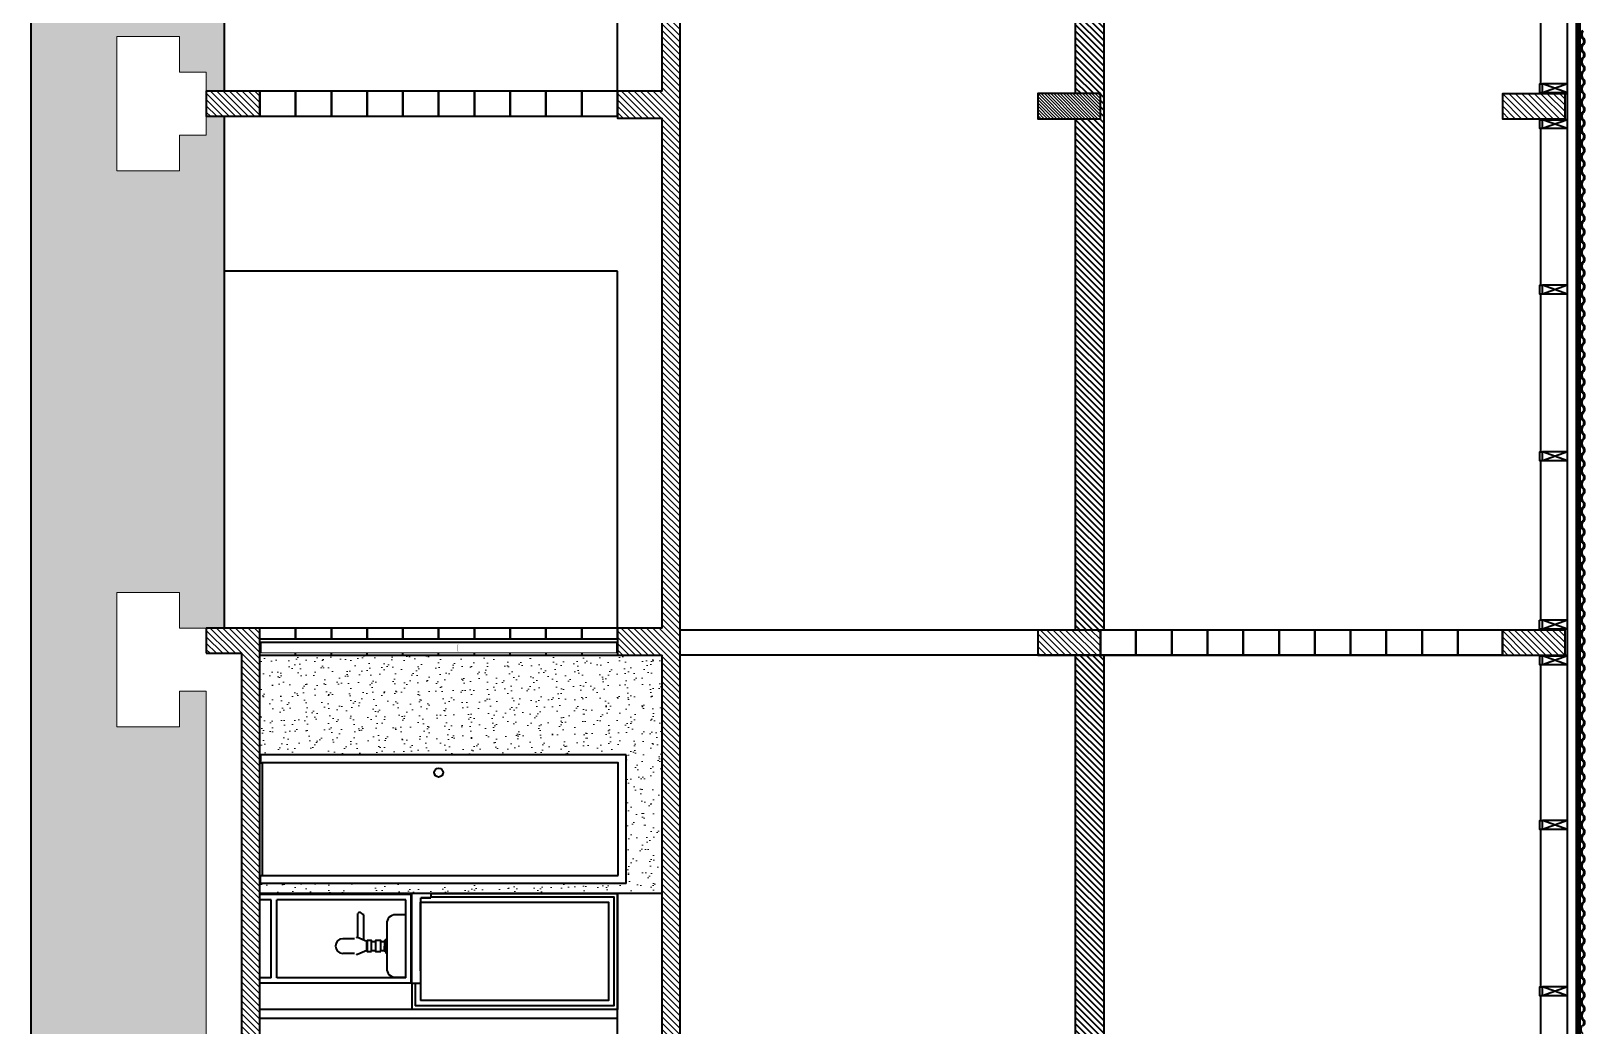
# Model space of a CAD drawing. Header units: inches. Extents: x -3567 to 1, y 2259 to 4439.
# Drawn here: x -2187 to -1318, y 2828 to 3385 of the extents above; entities that cross this region are included whole.
import ezdxf

# ---------------------------------------------------------------- set-up
doc = ezdxf.new("R2010")
doc.units = ezdxf.units.IN
doc.header["$MEASUREMENT"] = 0
for name, color, linetype, lineweight in [('A-ANNO-SYMB', 3, 'Continuous', 18), ('A-ELEV-MBE1', 7, 'Continuous', 35), ('A-SECT-MCUT', 7, 'Continuous', 35), ('A-SECT-PATT', 8, 'Continuous', 18)]:
    doc.layers.add(name, color=color, linetype=linetype, lineweight=lineweight)
pattern_1 = [(315, (-2186.7762, 1418.5454), (1.767767, 1.767767), [])]
pattern_2 = [(270, (-2468.349, 6125.9374), (6.25, -3.125), [0, -6.25])]

msp = doc.modelspace()

# ---------------------------------------------------------------- hatches: boundary and pattern name
at = {"layer": 'A-SECT-MCUT'}
h = msp.add_hatch(dxfattribs=at)
h.set_pattern_fill('ANSI31', color=256, scale=20, angle=90)
h.paths.add_polyline_path([(-1586.87, 3635.97), (-1588.8, 3635.97), (-1602.85, 3635.97), (-1602.85, 3349.72), (-1588.8, 3349.72), (-1588.8, 3335.72), (-1602.85, 3335.72), (-1602.85, 3049.72), (-1588.8, 3049.72), (-1588.8, 3049.72), (-1586.87, 3049.72)])
h = msp.add_hatch(dxfattribs=at)
h.set_pattern_fill('ANSI31', color=256, scale=20, angle=90)
h.paths.add_polyline_path([(-1586.87, 3035.72), (-1602.85, 3035.72), (-1602.85, 2750.47), (-1588.8, 2750.47), (-1588.8, 2736.47), (-1602.85, 2736.47), (-1602.85, 2450.47), (-1588.8, 2450.47), (-1586.87, 2450.47)])
at = {"layer": 'A-SECT-PATT'}
h = msp.add_hatch(dxfattribs=at)
h.set_pattern_fill('DOTS', color=256, scale=100, angle=270, style=0)
h.set_pattern_definition(pattern_2)
h.paths.add_polyline_path([(-2078.87, 4438.84), (-2078.87, 4249.97), (-2088.87, 4249.97), (-2103.87, 4249.97), (-2103.87, 4269.89), (-2138.87, 4269.89), (-2138.87, 4194.89), (-2103.87, 4194.89), (-2103.87, 4214.8), (-2088.87, 4214.8), (-2088.87, 3961.55), (-2103.87, 3961.55), (-2103.87, 3981.47), (-2138.87, 3981.47), (-2138.87, 3906.47), (-2103.87, 3906.47), (-2103.87, 3926.39), (-2088.87, 3926.39), (-2088.87, 3672.14), (-2103.87, 3672.14), (-2103.87, 3692.05), (-2138.87, 3692.05), (-2138.87, 3617.05), (-2103.87, 3617.05), (-2103.87, 3636.97), (-2088.87, 3636.97), (-2078.87, 3636.97), (-2078.87, 3351.09), (-2088.87, 3351.09), (-2088.87, 3361.67), (-2103.87, 3361.67), (-2103.87, 3381.59), (-2138.87, 3381.59), (-2138.87, 3306.59), (-2186.78, 3306.59), (-2186.78, 4438.84)])
h = msp.add_hatch(dxfattribs=at)
h.set_pattern_fill('ANSI31', color=256, scale=5, angle=270)
h.set_pattern_definition([(315, (-3574.956, 3798.54245), (0.44194174, 0.44194174), [])])
h.paths.add_polyline_path([(-1322.14, 4249.97), (-1320.64, 4249.97), (-1320.64, 3949.94), (-1320.64, 2436.47), (-1322.14, 2436.47)])
h = msp.add_hatch(dxfattribs=at)
h.set_pattern_fill('ANSI31', color=256, scale=20, angle=270, style=0)
h.set_pattern_definition(pattern_1)
h.paths.add_polyline_path([(-1823.87, 3650.97), (-1823.87, 3635.97), (-1823.87, 3050.72), (-1833.87, 3050.72), (-1833.87, 3336.09), (-1858.87, 3336.09), (-1858.87, 3351.09), (-1833.87, 3351.09), (-1833.87, 3635.97), (-1858.87, 3635.97), (-1858.87, 3650.97)])
h = msp.add_hatch(dxfattribs=at)
h.set_pattern_fill('ANSI31', color=256, scale=20, angle=270, style=0)
h.set_pattern_definition(pattern_1)
h.paths.add_polyline_path([(-2058.87, 3351.09), (-2058.87, 3337.09), (-2088.87, 3337.09), (-2088.87, 3351.09)])
h = msp.add_hatch(dxfattribs=at)
h.set_pattern_fill('ANSI31', color=256, scale=20, angle=270, style=0)
h.set_pattern_definition(pattern_1)
h.paths.add_polyline_path([(-1328.95, 3049.72), (-1328.95, 3035.72), (-1363.95, 3035.72), (-1363.95, 3049.72)])
h.paths.add_polyline_path([(-1588.8, 3049.72), (-1588.8, 3035.72), (-1623.8, 3035.72), (-1623.8, 3049.72)])
h.paths.add_polyline_path([(-1588.8, 3349.72), (-1588.8, 3335.72), (-1623.8, 3335.72), (-1623.8, 3349.72)])
h.paths.add_polyline_path([(-1328.95, 3349.69), (-1328.95, 3335.69), (-1363.95, 3335.69), (-1363.95, 3349.69)])
h = msp.add_hatch(dxfattribs=at)
h.set_pattern_fill('ANSI31', color=256, scale=20, angle=270, style=0)
h.set_pattern_definition([(315, (-2186.7762, 819.2948), (1.767767, 1.767767), [])])
h.paths.add_polyline_path([(-1588.8, 3349.72), (-1588.8, 3335.72), (-1623.8, 3335.72), (-1623.8, 3349.72)])
h = msp.add_hatch(dxfattribs=at)
h.set_pattern_fill('DOTS', color=256, scale=100, angle=270, style=0)
h.set_pattern_definition(pattern_2)
h.paths.add_polyline_path([(-2103.87, 2995.64), (-2103.87, 3015.55), (-2088.87, 3015.55), (-2088.87, 2761.56), (-2103.87, 2761.56), (-2103.87, 2781.48), (-2138.87, 2781.48), (-2138.87, 2706.48), (-2103.87, 2706.48), (-2103.87, 2726.39), (-2088.87, 2726.39), (-2088.87, 2471.78), (-2103.87, 2471.78), (-2103.87, 2491.69), (-2138.87, 2491.69), (-2138.87, 2416.69), (-2103.87, 2416.69), (-2103.87, 2436.61), (-2088.87, 2436.61), (-2088.87, 2436.47), (-2078.87, 2436.47), (-2078.87, 2259.4), (-2186.78, 2259.4), (-2186.78, 3306.59), (-2138.87, 3306.59), (-2103.87, 3306.59), (-2103.87, 3326.5), (-2088.87, 3326.5), (-2088.87, 3337.09), (-2078.87, 3337.09), (-2078.87, 3050.72), (-2088.87, 3050.72), (-2103.87, 3050.72), (-2103.87, 3070.64), (-2138.87, 3070.64), (-2138.87, 2995.64)])
h = msp.add_hatch(dxfattribs=at)
h.set_pattern_fill('ANSI31', color=256, scale=20, angle=270, style=0)
h.set_pattern_definition(pattern_1)
h.paths.add_polyline_path([(-2058.87, 3050.72), (-2058.87, 3036.72), (-2058.87, 2751.48), (-2058.87, 2736.56), (-2058.87, 2450.47), (-2058.87, 2436.47), (-2088.87, 2436.47), (-2088.87, 2450.47), (-2068.87, 2450.47), (-2068.87, 2736.56), (-2088.87, 2736.56), (-2088.87, 2751.48), (-2068.87, 2751.48), (-2068.87, 3036.72), (-2088.87, 3036.72), (-2088.87, 3050.72)])
h = msp.add_hatch(dxfattribs=at)
h.set_pattern_fill('ANSI31', color=256, scale=20, angle=270, style=0)
h.set_pattern_definition(pattern_1)
h.paths.add_polyline_path([(-1833.87, 2450.47), (-1833.87, 2736.48), (-1858.87, 2736.48), (-1858.87, 2751.48), (-1833.87, 2751.48), (-1833.87, 3035.72), (-1858.87, 3035.72), (-1858.87, 3050.72), (-1823.87, 3050.72), (-1823.87, 3035.72), (-1823.87, 2570.17), (-1823.87, 2436.47), (-1858.87, 2436.47), (-1858.87, 2450.47)])
h = msp.add_hatch(dxfattribs=at)
h.set_pattern_fill('AR-SAND', color=256, scale=5, angle=270, style=0)
h.set_pattern_definition([(307.5, (-2186.776, 1418.545), (9.63412, 0.314967), [0, -7.6, 0, -8.5, 0, -8.125]), (277.5, (-2186.776, 1418.545), (14.11073, -8.84888), [0, -4.1, 0, -6.85, 0, -2.625]), (237.5, (-2186.776, 1424.695), (0.028295, -15.57071), [0, -2.5, 0, -9, 0, -11.75]), (227.5, (-2186.776, 1424.695), (4.38838, -15.03063), [0, -1.25, 0, -5.9, 0, -6.75])])
h.paths.add_polyline_path([(-1878.87, 3035.72), (-1858.87, 3035.72), (-1833.87, 3035.72), (-1833.87, 2902.47), (-2058.87, 2902.47), (-2058.87, 2907.97), (-2058.48, 2907.97), (-1853.98, 2907.97), (-1853.98, 2979.97), (-2058.48, 2979.97), (-2058.87, 2979.97), (-2058.87, 3035.72), (-2038.87, 3035.72), (-2018.87, 3035.72), (-1998.87, 3035.72), (-1978.87, 3035.72), (-1958.87, 3035.72), (-1938.87, 3035.72), (-1918.87, 3035.72)])

# ---------------------------------------------------------------- linework, layer by layer
at = {"layer": 'A-ANNO-SYMB', "ltscale": 0.003}
for p, q in [((-2103.87, 3381.59), (-2138.87, 3381.59)), ((-2138.87, 3381.59), (-2138.87, 3306.59)), ((-2103.87, 3381.59), (-2103.87, 3361.67)), ((-2088.87, 3361.67), (-2103.87, 3361.67)), ((-2088.87, 3361.67), (-2088.87, 3351.09)), ((-2088.87, 3337.09), (-2088.87, 3326.5)), ((-2088.87, 3326.5), (-2103.87, 3326.5)), ((-2103.87, 3326.5), (-2103.87, 3306.59)), ((-2103.87, 3306.59), (-2138.87, 3306.59)), ((-2103.87, 3070.64), (-2138.87, 3070.64)), ((-2138.87, 3070.64), (-2138.87, 2995.64)), ((-2103.87, 3070.64), (-2103.87, 3050.72)), ((-2088.87, 3050.72), (-2103.87, 3050.72)), ((-2088.87, 3015.55), (-2103.87, 3015.55)), ((-2103.87, 3015.55), (-2103.87, 2995.64)), ((-2088.87, 2761.56), (-2088.87, 3015.55)), ((-2103.87, 2995.64), (-2138.87, 2995.64))]:
    msp.add_line(p, q, dxfattribs=at)
at = {"layer": 'A-ANNO-SYMB'}
for p, q in [((-1859.36, 3042.56), (-2058.2, 3042.56)), ((-2058.2, 3042.56), (-2058.2, 3036.92)), ((-1859.36, 3042.56), (-1859.36, 3036.92)), ((-1859.36, 3036.92), (-2058.2, 3036.92))]:
    msp.add_line(p, q, dxfattribs=at)
at = {"layer": 'A-ELEV-MBE1'}
for p, q in [((-2186.78, 2259.4), (-2186.78, 4438.84)), ((-1322.61, 3349.69), (-1322.61, 3663.65)), ((-1322.14, 3349.62), (-1322.14, 3663.65)), ((-1320.64, 3349.69), (-1320.64, 3663.65)), ((-1858.87, 3351.09), (-1858.87, 3650.97)), ((-1327.61, 3335.71), (-1327.61, 3649.65)), ((-2078.87, 3636.97), (-2078.87, 3351.09)), ((-1342.61, 3355.16), (-1342.61, 3444.37)), ((-1327.61, 3035.72), (-1327.61, 3349.69)), ((-1322.61, 3035.72), (-1322.61, 3349.69)), ((-1322.14, 3035.72), (-1322.14, 3349.62)), ((-1320.64, 3035.72), (-1320.64, 3349.69)), ((-2078.87, 3337.09), (-2078.87, 3050.72)), ((-1343, 3335.16), (-1327.61, 3335.16)), ((-1342.61, 3242.54), (-1342.61, 3330.16)), ((-1858.87, 3250.47), (-2078.87, 3250.47)), ((-1858.87, 3050.72), (-1858.87, 3250.47)), ((-1342.61, 3149.4), (-1342.61, 3237.54)), ((-1318.76, 3224.63), (-1319.08, 3225.01)), ((-1318.76, 3220.82), (-1319.08, 3220.43)), ((-1342.61, 3055.19), (-1342.61, 3144.4)), ((-1318.76, 3117.88), (-1319.08, 3118.27)), ((-1318.76, 3114.07), (-1319.08, 3113.68)), ((-2038.87, 3050.72), (-2058.87, 3050.72)), ((-2018.87, 3050.72), (-2038.87, 3050.72)), ((-2038.87, 3050.72), (-2038.87, 3044.54)), ((-2038.87, 3044.54), (-2038.87, 3050.72)), ((-1998.87, 3050.72), (-2018.87, 3050.72)), ((-2018.87, 3050.72), (-2018.87, 3044.54)), ((-2018.87, 3044.54), (-2018.87, 3050.72)), ((-1978.87, 3050.72), (-1998.87, 3050.72)), ((-1998.87, 3050.72), (-1998.87, 3044.54)), ((-1998.87, 3044.54), (-1998.87, 3050.72)), ((-1958.87, 3050.72), (-1978.87, 3050.72)), ((-1978.87, 3050.72), (-1978.87, 3044.54)), ((-1978.87, 3044.54), (-1978.87, 3050.72)), ((-1938.87, 3050.72), (-1958.87, 3050.72)), ((-1958.87, 3050.72), (-1958.87, 3044.54)), ((-1958.87, 3044.54), (-1958.87, 3050.72)), ((-1918.87, 3050.72), (-1938.87, 3050.72)), ((-1938.87, 3050.72), (-1938.87, 3044.54)), ((-1938.87, 3044.54), (-1938.87, 3050.72)), ((-1898.87, 3050.72), (-1918.87, 3050.72)), ((-1918.87, 3050.72), (-1918.87, 3044.54)), ((-1918.87, 3044.54), (-1918.87, 3050.72)), ((-1878.87, 3050.72), (-1898.87, 3050.72)), ((-1898.87, 3050.72), (-1898.87, 3044.54)), ((-1898.87, 3044.54), (-1898.87, 3050.72)), ((-1858.87, 3050.72), (-1878.87, 3050.72)), ((-1878.87, 3050.72), (-1878.87, 3044.54)), ((-1878.87, 3044.54), (-1878.87, 3050.72)), ((-1858.87, 3050.72), (-1858.87, 3044.54)), ((-1858.87, 3044.54), (-1858.87, 3050.72)), ((-1341.62, 3055.19), (-1343.18, 3055.19)), ((-1327.61, 2736.46), (-1327.61, 3050.4)), ((-1322.61, 2736.44), (-1322.61, 3050.4)), ((-1322.14, 2736.44), (-1322.14, 3050.4)), ((-1320.64, 2736.44), (-1320.64, 3050.4)), ((-1320.63, 3052.44), (-1320.63, 3050.64)), ((-1363.95, 3049.72), (-1823.87, 3049.72)), ((-2058.87, 3035.72), (-2038.87, 3035.72)), ((-2038.87, 3035.72), (-2038.87, 3036.92)), ((-2038.87, 3035.92), (-2038.87, 3035.72)), ((-2038.87, 3035.72), (-2018.87, 3035.72)), ((-2018.87, 3035.72), (-2018.87, 3036.92)), ((-2018.87, 3035.92), (-2018.87, 3035.72)), ((-2018.87, 3035.72), (-1998.87, 3035.72)), ((-1998.87, 3035.72), (-1998.87, 3036.92)), ((-1998.87, 3035.92), (-1998.87, 3035.72)), ((-1998.87, 3035.72), (-1978.87, 3035.72)), ((-1978.87, 3035.72), (-1978.87, 3036.92)), ((-1978.87, 3035.92), (-1978.87, 3035.72)), ((-1978.87, 3035.72), (-1958.87, 3035.72)), ((-1958.87, 3035.72), (-1958.87, 3036.92)), ((-1958.87, 3035.92), (-1958.87, 3035.72)), ((-1958.87, 3035.72), (-1938.87, 3035.72)), ((-1938.87, 3035.72), (-1938.87, 3036.92)), ((-1938.87, 3035.92), (-1938.87, 3035.72)), ((-1938.87, 3035.72), (-1918.87, 3035.72)), ((-1918.87, 3035.72), (-1918.87, 3036.92)), ((-1918.87, 3035.92), (-1918.87, 3035.72)), ((-1918.87, 3035.72), (-1878.87, 3035.72)), ((-1898.87, 3036.92), (-1898.87, 3035.72)), ((-1898.87, 3035.72), (-1898.87, 3035.92)), ((-1898.87, 3035.72), (-1878.87, 3035.72)), ((-1878.87, 3036.92), (-1878.87, 3035.72)), ((-1878.87, 3035.72), (-1878.87, 3035.92)), ((-1878.87, 3035.72), (-1858.87, 3035.72)), ((-1858.87, 3036.72), (-1858.87, 3036.92)), ((-1858.87, 3036.92), (-1858.87, 3036.72)), ((-1858.87, 3036.72), (-1858.87, 3036.72)), ((-1363.95, 3035.72), (-1823.87, 3035.72)), ((-1343, 3035.72), (-1327.61, 3035.72)), ((-1342.61, 2943.25), (-1342.61, 3030.25)), ((-1318.76, 3018.82), (-1319.08, 3019.21)), ((-1318.76, 3015.01), (-1319.08, 3014.62)), ((-2058.48, 2979.97), (-2058.87, 2979.97)), ((-1853.98, 2979.97), (-2058.48, 2979.97)), ((-2058.48, 2979.97), (-2058.48, 2975.47)), ((-2058.48, 2975.47), (-2057.48, 2975.47)), ((-1858.48, 2912.47), (-1858.48, 2975.47)), ((-1853.98, 2907.97), (-1853.98, 2979.97)), ((-1342.61, 2850.12), (-1342.61, 2938.25)), ((-1318.76, 2919.76), (-1319.08, 2920.15)), ((-2058.48, 2907.97), (-2058.48, 2912.47)), ((-2058.48, 2912.47), (-2057.48, 2912.47)), ((-1318.76, 2915.95), (-1319.08, 2915.56)), ((-2058.48, 2907.97), (-2058.87, 2907.97)), ((-1833.87, 2902.47), (-2058.87, 2902.47)), ((-1853.98, 2907.97), (-2058.48, 2907.97)), ((-1973.86, 2852.01), (-1973.86, 2902.47)), ((-1963.26, 2902.47), (-1963.26, 2899.97)), ((-1858.87, 2536.47), (-1858.87, 2902.47)), ((-1974.29, 2901.83), (-2058.87, 2901.83)), ((-2052.43, 2898.83), (-2058.87, 2898.83)), ((-2052.43, 2855.28), (-2052.43, 2898.83)), ((-2049.43, 2855.28), (-2049.43, 2898.83)), ((-1977.29, 2898.83), (-2049.43, 2898.83)), ((-1977.29, 2855.28), (-1977.29, 2898.83)), ((-1974.29, 2852.28), (-1974.29, 2901.83)), ((-1968.93, 2859.09), (-1968.93, 2897.59)), ((-1968.86, 2899.97), (-1963.26, 2899.97)), ((-1963.26, 2899.97), (-1968.86, 2899.97)), ((-1968.86, 2852.01), (-1968.86, 2899.97)), ((-2004.1, 2877.67), (-2004.1, 2891.26)), ((-2000.62, 2876.16), (-2000.62, 2890.48)), ((-2005.91, 2877.09), (-2012.44, 2877.09)), ((-2005.91, 2868.9), (-2012.44, 2868.9)), ((-1999.1, 2870.5), (-1999.1, 2875.5)), ((-1999.1, 2875.5), (-1998.91, 2875.5)), ((-1999.1, 2870.5), (-1998.91, 2870.5)), ((-1996.49, 2875.5), (-1994.18, 2875.5)), ((-1996.49, 2870.5), (-1994.18, 2870.5)), ((-1991.14, 2875.5), (-1989.17, 2875.5)), ((-1991.14, 2870.5), (-1989.17, 2870.5)), ((-2052.43, 2855.28), (-2058.87, 2855.28)), ((-1974.29, 2852.28), (-2058.87, 2852.28)), ((-1977.29, 2855.28), (-2049.43, 2855.28)), ((-1973.93, 2852.01), (-1973.93, 2837.47)), ((-1968.86, 2852.01), (-1973.86, 2852.01)), ((-1971.93, 2852.01), (-1971.93, 2839.47)), ((-1968.93, 2852.01), (-1968.93, 2842.47)), ((-1342.61, 2755.91), (-1342.61, 2845.12)), ((-1858.87, 2837.47), (-2058.87, 2837.47)), ((-1858.87, 2832.47), (-2058.87, 2832.47))]:
    msp.add_line(p, q, dxfattribs=at)
for points in [[(-1341.62, 3350.16), (-1343, 3350.16), (-1343, 3355.16), (-1341.62, 3355.16)], [(-1341.62, 3330.16), (-1343, 3330.16), (-1343, 3335.16), (-1341.62, 3335.16)], [(-1341.62, 3237.54), (-1343, 3237.54), (-1343, 3242.54), (-1341.62, 3242.54)], [(-1341.62, 3144.4), (-1343, 3144.4), (-1343, 3149.4), (-1341.62, 3149.4)], [(-1333.18, 3050.19), (-1343.18, 3050.19), (-1343.18, 3055.19)], [(-1858.87, 3044.54), (-2058.86, 3044.54)], [(-1858.87, 3042.74), (-2058.86, 3042.74)], [(-1341.62, 3030.25), (-1343, 3030.25), (-1343, 3035.25), (-1327.61, 3035.25)], [(-1341.62, 2938.25), (-1343, 2938.25), (-1343, 2943.25), (-1341.62, 2943.25)], [(-1963.26, 2902.47), (-1858.87, 2902.47), (-1858.87, 2837.47), (-1973.93, 2837.47)], [(-1963.26, 2900.47), (-1860.87, 2900.47), (-1860.87, 2839.47), (-1971.93, 2839.47)], [(-1968.93, 2897.47), (-1863.87, 2897.47), (-1863.87, 2842.47), (-1968.93, 2842.47)], [(-1973.86, 2890.54), (-1974.29, 2890.54)], [(-1999.1, 2875.5), (-2004.24, 2877.74), (-2004.72, 2877.74), (-2004.72, 2877.74)], [(-1988.48, 2876.2), (-1989.17, 2875.9), (-1989.17, 2873)], [(-1999.1, 2870.5), (-2004.24, 2868.26), (-2004.72, 2868.26), (-2004.72, 2868.26)], [(-1988.48, 2869.8), (-1989.17, 2870.09), (-1989.17, 2873)], [(-1974.29, 2855.5), (-1973.86, 2855.5)], [(-1341.62, 2845.12), (-1343, 2845.12), (-1343, 2850.12), (-1341.62, 2850.12)]]:
    msp.add_lwpolyline(points, dxfattribs=at)
at = {"layer": 'A-ELEV-MBE1', "const_width": 0.15}
for points in [[(-2055.74, 3036.8), (-2058.74, 3036.8), (-2058.74, 3037.7), (-2058.44, 3037.99), (-2058.44, 3039.72), (-2058.44, 3041.45), (-2058.74, 3041.74), (-2058.74, 3042.64), (-2055.74, 3042.64)], [(-1950.85, 3036.8), (-1947.85, 3036.8), (-1947.85, 3037.7), (-1948.15, 3037.99), (-1948.15, 3039.72), (-1948.15, 3041.45), (-1947.85, 3041.74), (-1947.85, 3042.64), (-1950.85, 3042.64)], [(-1861.94, 3036.8), (-1858.94, 3036.8), (-1858.94, 3037.7), (-1859.23, 3037.99), (-1859.23, 3039.72), (-1859.23, 3041.45), (-1858.94, 3041.74), (-1858.94, 3042.64), (-1861.94, 3042.64)]]:
    msp.add_lwpolyline(points, dxfattribs=at)
at = {"layer": 'A-ELEV-MBE1'}
for points in [[(-1858.48, 2912.47), (-1858.48, 2975.47), (-2057.48, 2975.47), (-2057.48, 2912.47)], [(-1987.91, 2869.26), (-1987.91, 2876.74), (-1988.48, 2876.74), (-1988.48, 2869.26)], [(-1996.49, 2869.94), (-1996.49, 2876.05), (-1998.91, 2876.05), (-1998.91, 2869.94)], [(-1991.14, 2869.94), (-1991.14, 2876.05), (-1994.18, 2876.05), (-1994.18, 2869.94)]]:
    msp.add_lwpolyline(points, close=True, dxfattribs=at)
msp.add_lwpolyline([(-1977.29, 2890.54), (-1982.91, 2890.54, 0.414214), (-1987.91, 2885.54), (-1987.91, 2860.5, 0.414214), (-1982.91, 2855.5), (-1977.29, 2855.5)], format="xyb", dxfattribs=at)
msp.add_circle((-1958.87, 2970.03), 2.5, dxfattribs=at)
for centre, radius, start, end in [((-1317.2, 3382.81), 2.97, 129.42406, 230.57594), ((-1317.2, 3382.81), 2.47, 129.42406, 230.57594), ((-1320.33, 3379), 1.97, 309.42406, 50.57594), ((-1320.33, 3379), 2.47, 309.42406, 50.57594), ((-1317.2, 3375.19), 2.97, 129.42406, 230.57594), ((-1317.2, 3375.19), 2.47, 129.42406, 230.57594), ((-1320.33, 3371.38), 1.97, 309.42406, 50.57594), ((-1320.33, 3371.38), 2.47, 309.42406, 50.57594), ((-1317.2, 3367.57), 2.97, 129.42406, 230.57594), ((-1317.2, 3367.57), 2.47, 129.42406, 230.57594), ((-1320.33, 3363.76), 1.97, 309.42406, 50.57594), ((-1320.33, 3363.76), 2.47, 309.42406, 50.57594), ((-1317.2, 3359.95), 2.97, 129.42406, 230.57594), ((-1317.2, 3352.33), 2.97, 129.42406, 230.57594), ((-1317.2, 3359.95), 2.47, 129.42406, 230.57594), ((-1317.2, 3352.33), 2.47, 129.42406, 230.57594), ((-1320.33, 3356.14), 1.97, 309.42406, 50.57594), ((-1320.33, 3356.14), 2.47, 309.42406, 50.57594), ((-1317.2, 3344.71), 2.97, 129.42406, 230.57594), ((-1317.2, 3344.71), 2.47, 129.42406, 230.57594), ((-1317.2, 3344.71), 2.47, 129.42406, 230.57594), ((-1320.33, 3348.52), 1.97, 309.42406, 50.57594), ((-1320.33, 3348.52), 2.47, 309.42406, 50.57594), ((-1317.2, 3337.09), 2.97, 129.42406, 230.57594), ((-1317.2, 3337.09), 2.97, 129.42406, 230.57594), ((-1317.2, 3337.09), 2.47, 129.42406, 230.57594), ((-1317.2, 3337.09), 2.47, 129.42406, 230.57594), ((-1320.33, 3340.9), 1.97, 309.42406, 50.57594), ((-1320.33, 3340.9), 2.47, 309.42406, 50.57594), ((-1317.2, 3329.47), 2.97, 129.42406, 230.57594), ((-1317.2, 3329.47), 2.97, 129.42406, 230.57594), ((-1317.2, 3329.47), 2.47, 129.42406, 230.57594), ((-1317.2, 3329.47), 2.47, 129.42406, 230.57594), ((-1320.33, 3333.28), 1.97, 309.42406, 50.57594), ((-1320.33, 3333.28), 1.97, 309.42406, 50.57594), ((-1320.33, 3333.28), 2.47, 309.42406, 50.57594), ((-1320.33, 3333.28), 2.47, 309.42406, 50.57594), ((-1317.2, 3321.85), 2.97, 129.42406, 230.57594), ((-1317.2, 3321.85), 2.47, 129.42406, 230.57594), ((-1320.33, 3325.66), 1.97, 309.42406, 50.57594), ((-1320.33, 3318.04), 1.97, 309.42406, 50.57594), ((-1320.33, 3325.66), 2.47, 309.42406, 50.57594), ((-1320.33, 3318.04), 2.47, 309.42406, 50.57594), ((-1317.2, 3314.23), 2.97, 129.42406, 230.57594), ((-1317.2, 3314.23), 2.47, 129.42406, 230.57594), ((-1320.33, 3310.42), 1.97, 309.42406, 50.57594), ((-1320.33, 3310.42), 2.47, 309.42406, 50.57594), ((-1317.2, 3306.61), 2.97, 129.42406, 230.57594), ((-1317.2, 3306.61), 2.47, 129.42406, 230.57594), ((-1320.33, 3302.8), 1.97, 309.42406, 50.57594), ((-1320.33, 3302.8), 2.47, 309.42406, 50.57594), ((-1317.2, 3298.99), 2.97, 129.42406, 230.57594), ((-1317.2, 3291.37), 2.97, 129.42406, 230.57594), ((-1317.2, 3298.99), 2.47, 129.42406, 230.57594), ((-1317.2, 3291.37), 2.47, 129.42406, 230.57594), ((-1320.33, 3295.18), 1.97, 309.42406, 50.57594), ((-1320.33, 3295.18), 2.47, 309.42406, 50.57594), ((-1317.2, 3283.75), 2.97, 129.42406, 230.57594), ((-1317.2, 3283.75), 2.47, 129.42406, 230.57594), ((-1320.33, 3287.56), 1.97, 309.42406, 50.57594), ((-1320.33, 3287.56), 2.47, 309.42406, 50.57594), ((-1317.2, 3276.13), 2.97, 129.42406, 230.57594), ((-1317.2, 3276.13), 2.47, 129.42406, 230.57594), ((-1320.33, 3279.94), 1.97, 309.42406, 50.57594), ((-1320.33, 3279.94), 2.47, 309.42406, 50.57594), ((-1317.2, 3268.51), 2.97, 129.42406, 230.57594), ((-1317.2, 3268.51), 2.47, 129.42406, 230.57594), ((-1320.33, 3272.32), 1.97, 309.42406, 50.57594), ((-1320.33, 3272.32), 2.47, 309.42406, 50.57594), ((-1317.2, 3260.89), 2.97, 129.42406, 230.57594), ((-1317.2, 3260.89), 2.47, 129.42406, 230.57594), ((-1320.33, 3264.7), 1.97, 309.42406, 50.57594), ((-1320.33, 3257.01), 1.97, 309.42406, 50.57594), ((-1320.33, 3264.7), 2.47, 309.42406, 50.57594), ((-1320.33, 3257.01), 2.47, 309.42406, 50.57594), ((-1317.2, 3253.2), 2.97, 129.42406, 230.57594), ((-1317.2, 3253.2), 2.47, 129.42406, 230.57594), ((-1320.33, 3249.39), 1.97, 309.42406, 50.57594), ((-1320.33, 3249.39), 2.47, 309.42406, 50.57594), ((-1317.2, 3245.58), 2.97, 129.42406, 230.57594), ((-1317.2, 3245.58), 2.47, 129.42406, 230.57594), ((-1320.33, 3241.77), 1.97, 309.42406, 50.57594), ((-1320.33, 3241.77), 2.47, 309.42406, 50.57594), ((-1317.2, 3237.96), 2.97, 129.42406, 230.57594), ((-1317.2, 3230.34), 2.97, 129.42406, 230.57594), ((-1317.2, 3237.96), 2.47, 129.42406, 230.57594), ((-1320.33, 3234.15), 1.97, 309.42406, 50.57594), ((-1320.33, 3234.15), 2.47, 309.42406, 50.57594), ((-1317.2, 3222.72), 2.97, 129.42406, 230.57594), ((-1317.2, 3222.72), 2.97, 129.42406, 230.57594), ((-1317.2, 3230.34), 2.47, 129.42406, 230.57594), ((-1317.2, 3222.72), 2.47, 129.42406, 230.57594), ((-1317.2, 3222.72), 2.47, 129.42406, 230.57594), ((-1320.33, 3226.53), 1.97, 309.42406, 50.57594), ((-1320.33, 3226.53), 2.47, 309.42406, 50.57594), ((-1317.2, 3215.1), 2.97, 129.42406, 230.57594), ((-1317.2, 3215.1), 2.47, 129.42406, 230.57594), ((-1320.33, 3218.91), 1.97, 309.42406, 50.57594), ((-1320.33, 3218.91), 2.47, 309.42406, 50.57594), ((-1317.2, 3207.48), 2.97, 129.42406, 230.57594), ((-1317.2, 3207.48), 2.47, 129.42406, 230.57594), ((-1320.33, 3211.29), 1.97, 309.42406, 50.57594), ((-1320.33, 3211.29), 2.47, 309.42406, 50.57594), ((-1317.2, 3199.86), 2.97, 129.42406, 230.57594), ((-1317.2, 3199.86), 2.47, 129.42406, 230.57594), ((-1320.33, 3203.67), 1.97, 309.42406, 50.57594), ((-1320.33, 3203.67), 2.47, 309.42406, 50.57594), ((-1320.33, 3196.05), 2.47, 309.42406, 50.57594), ((-1317.2, 3192.24), 2.97, 129.42406, 230.57594), ((-1317.2, 3192.24), 2.47, 129.42406, 230.57594), ((-1320.33, 3196.05), 1.97, 309.42406, 50.57594), ((-1320.33, 3188.43), 1.97, 309.42406, 50.57594), ((-1320.33, 3188.43), 2.47, 309.42406, 50.57594), ((-1317.2, 3184.62), 2.97, 129.42406, 230.57594), ((-1317.2, 3184.62), 2.47, 129.42406, 230.57594), ((-1320.33, 3180.81), 1.97, 309.42406, 50.57594), ((-1320.33, 3180.81), 2.47, 309.42406, 50.57594), ((-1317.2, 3177), 2.97, 129.42406, 230.57594), ((-1317.2, 3169.38), 2.97, 129.42406, 230.57594), ((-1317.2, 3177), 2.47, 129.42406, 230.57594), ((-1320.33, 3173.19), 1.97, 309.42406, 50.57594), ((-1320.33, 3173.19), 2.47, 309.42406, 50.57594), ((-1317.2, 3161.76), 2.97, 129.42406, 230.57594), ((-1317.2, 3169.38), 2.47, 129.42406, 230.57594), ((-1317.2, 3161.76), 2.47, 129.42406, 230.57594), ((-1320.33, 3165.57), 1.97, 309.42406, 50.57594), ((-1320.33, 3165.57), 2.47, 309.42406, 50.57594), ((-1317.2, 3154.14), 2.97, 129.42406, 230.57594), ((-1317.2, 3154.14), 2.47, 129.42406, 230.57594), ((-1320.33, 3157.95), 1.97, 309.42406, 50.57594), ((-1320.33, 3157.95), 2.47, 309.42406, 50.57594), ((-1317.2, 3146.46), 2.97, 129.42406, 230.57594), ((-1317.2, 3146.46), 2.47, 129.42406, 230.57594), ((-1320.33, 3150.27), 1.97, 309.42406, 50.57594), ((-1320.33, 3150.27), 2.47, 309.42406, 50.57594), ((-1317.2, 3138.84), 2.97, 129.42406, 230.57594), ((-1317.2, 3138.84), 2.47, 129.42406, 230.57594), ((-1320.33, 3142.65), 1.97, 309.42406, 50.57594), ((-1320.33, 3142.65), 2.47, 309.42406, 50.57594), ((-1320.33, 3135.03), 2.47, 309.42406, 50.57594), ((-1317.2, 3131.22), 2.97, 129.42406, 230.57594), ((-1317.2, 3131.22), 2.47, 129.42406, 230.57594), ((-1320.33, 3135.03), 1.97, 309.42406, 50.57594), ((-1320.33, 3127.41), 1.97, 309.42406, 50.57594), ((-1320.33, 3127.41), 2.47, 309.42406, 50.57594), ((-1317.2, 3123.6), 2.97, 129.42406, 230.57594), ((-1317.2, 3123.6), 2.47, 129.42406, 230.57594), ((-1320.33, 3119.79), 1.97, 309.42406, 50.57594), ((-1320.33, 3119.79), 2.47, 309.42406, 50.57594), ((-1317.2, 3115.98), 2.97, 129.42406, 230.57594), ((-1317.2, 3115.98), 2.97, 129.42406, 230.57594), ((-1317.2, 3115.98), 2.47, 129.42406, 230.57594), ((-1317.2, 3115.98), 2.47, 129.42406, 230.57594), ((-1320.33, 3112.17), 1.97, 309.42406, 50.57594), ((-1320.33, 3112.17), 2.47, 309.42406, 50.57594), ((-1317.2, 3108.36), 2.97, 129.42406, 230.57594), ((-1317.2, 3100.74), 2.97, 129.42406, 230.57594), ((-1317.2, 3108.36), 2.47, 129.42406, 230.57594), ((-1317.2, 3100.74), 2.47, 129.42406, 230.57594), ((-1320.33, 3104.55), 1.97, 309.42406, 50.57594), ((-1320.33, 3104.55), 2.47, 309.42406, 50.57594), ((-1317.2, 3093.12), 2.97, 129.42406, 230.57594), ((-1317.2, 3093.12), 2.47, 129.42406, 230.57594), ((-1320.33, 3096.93), 1.97, 309.42406, 50.57594), ((-1320.33, 3096.93), 2.47, 309.42406, 50.57594), ((-1317.2, 3085.5), 2.97, 129.42406, 230.57594), ((-1317.2, 3085.5), 2.47, 129.42406, 230.57594), ((-1320.33, 3089.31), 1.97, 309.42406, 50.57594), ((-1320.33, 3089.31), 2.47, 309.42406, 50.57594), ((-1317.2, 3077.88), 2.97, 129.42406, 230.57594), ((-1317.2, 3077.88), 2.47, 129.42406, 230.57594), ((-1320.33, 3081.69), 1.97, 309.42406, 50.57594), ((-1320.33, 3081.69), 2.47, 309.42406, 50.57594), ((-1320.33, 3074.07), 2.47, 309.42406, 50.57594), ((-1317.2, 3070.26), 2.97, 129.42406, 230.57594), ((-1317.2, 3070.26), 2.47, 129.42406, 230.57594), ((-1320.33, 3074.07), 1.97, 309.42406, 50.57594), ((-1320.33, 3066.45), 1.97, 309.42406, 50.57594), ((-1320.33, 3066.45), 2.47, 309.42406, 50.57594), ((-1317.2, 3062.64), 2.97, 129.42406, 230.57594), ((-1317.2, 3062.64), 2.47, 129.42406, 230.57594), ((-1320.33, 3058.83), 1.97, 309.42406, 50.57594), ((-1320.33, 3058.83), 2.47, 309.42406, 50.57594), ((-1317.2, 3055.02), 2.97, 129.42406, 230.57594), ((-1317.2, 3055.02), 2.47, 129.42406, 230.57594), ((-1320.33, 3051.21), 1.97, 309.42406, 50.57594), ((-1320.33, 3051.21), 1.97, 309.42406, 50.57594), ((-1320.33, 3051.21), 2.47, 309.42406, 50.57594), ((-1320.33, 3051.21), 2.47, 309.42406, 50.57594), ((-1317.2, 3047.4), 2.97, 129.42406, 230.57594), ((-1317.2, 3047.4), 2.97, 129.42406, 230.57594), ((-1317.2, 3039.78), 2.97, 129.42406, 230.57594), ((-1317.2, 3047.4), 2.47, 129.42406, 230.57594), ((-1317.2, 3047.4), 2.47, 129.42406, 230.57594), ((-1317.2, 3039.78), 2.47, 129.42406, 230.57594), ((-1320.33, 3043.59), 1.97, 309.42406, 50.57594), ((-1320.33, 3043.59), 2.47, 309.42406, 50.57594), ((-1317.2, 3032.16), 2.97, 129.42406, 230.57594), ((-1317.2, 3032.16), 2.47, 129.42406, 230.57594), ((-1320.33, 3035.97), 1.97, 309.42406, 50.57594), ((-1320.33, 3035.97), 2.47, 309.42406, 50.57594), ((-1317.2, 3024.54), 2.97, 129.42406, 230.57594), ((-1317.2, 3024.54), 2.47, 129.42406, 230.57594), ((-1320.33, 3028.35), 1.97, 309.42406, 50.57594), ((-1320.33, 3028.35), 2.47, 309.42406, 50.57594), ((-1317.2, 3016.92), 2.97, 129.42406, 230.57594), ((-1317.2, 3016.92), 2.97, 129.42406, 230.57594), ((-1317.2, 3016.92), 2.47, 129.42406, 230.57594), ((-1317.2, 3016.92), 2.47, 129.42406, 230.57594), ((-1320.33, 3020.73), 1.97, 309.42406, 50.57594), ((-1320.33, 3020.73), 2.47, 309.42406, 50.57594), ((-1317.2, 3009.3), 2.97, 129.42406, 230.57594), ((-1317.2, 3009.3), 2.47, 129.42406, 230.57594), ((-1320.33, 3013.11), 1.97, 309.42406, 50.57594), ((-1320.33, 3005.49), 1.97, 309.42406, 50.57594), ((-1320.33, 3013.11), 2.47, 309.42406, 50.57594), ((-1320.33, 3005.49), 2.47, 309.42406, 50.57594), ((-1317.2, 3001.68), 2.97, 129.42406, 230.57594), ((-1317.2, 3001.68), 2.47, 129.42406, 230.57594), ((-1320.33, 2997.87), 1.97, 309.42406, 50.57594), ((-1320.33, 2997.87), 2.47, 309.42406, 50.57594), ((-1317.2, 2994.06), 2.97, 129.42406, 230.57594), ((-1317.2, 2994.06), 2.47, 129.42406, 230.57594), ((-1320.33, 2990.25), 1.97, 309.42406, 50.57594), ((-1320.33, 2990.25), 2.47, 309.42406, 50.57594), ((-1317.2, 2986.44), 2.97, 129.42406, 230.57594), ((-1317.2, 2978.82), 2.97, 129.42406, 230.57594), ((-1317.2, 2986.44), 2.47, 129.42406, 230.57594), ((-1317.2, 2978.82), 2.47, 129.42406, 230.57594), ((-1320.33, 2982.63), 1.97, 309.42406, 50.57594), ((-1320.33, 2982.63), 2.47, 309.42406, 50.57594), ((-1317.2, 2971.2), 2.97, 129.42406, 230.57594), ((-1317.2, 2971.2), 2.47, 129.42406, 230.57594), ((-1320.33, 2975.01), 1.97, 309.42406, 50.57594), ((-1320.33, 2975.01), 2.47, 309.42406, 50.57594), ((-1317.2, 2963.58), 2.97, 129.42406, 230.57594), ((-1317.2, 2963.58), 2.47, 129.42406, 230.57594), ((-1320.33, 2967.39), 1.97, 309.42406, 50.57594), ((-1320.33, 2967.39), 2.47, 309.42406, 50.57594), ((-1317.2, 2955.96), 2.97, 129.42406, 230.57594), ((-1317.2, 2955.96), 2.47, 129.42406, 230.57594), ((-1320.33, 2959.77), 1.97, 309.42406, 50.57594), ((-1320.33, 2959.77), 2.47, 309.42406, 50.57594), ((-1317.2, 2948.34), 2.97, 129.42406, 230.57594), ((-1317.2, 2948.34), 2.97, 129.42406, 230.57594), ((-1317.2, 2948.34), 2.47, 129.42406, 230.57594), ((-1317.2, 2948.34), 2.47, 129.42406, 230.57594), ((-1320.33, 2952.15), 1.97, 309.42406, 50.57594), ((-1320.33, 2944.53), 1.97, 309.42406, 50.57594), ((-1320.33, 2952.15), 2.47, 309.42406, 50.57594), ((-1320.33, 2944.53), 2.47, 309.42406, 50.57594), ((-1317.2, 2940.72), 2.97, 129.42406, 230.57594), ((-1317.2, 2940.72), 2.47, 129.42406, 230.57594), ((-1320.33, 2936.91), 1.97, 309.42406, 50.57594), ((-1320.33, 2936.91), 2.47, 309.42406, 50.57594), ((-1317.2, 2933.1), 2.97, 129.42406, 230.57594), ((-1317.2, 2933.1), 2.47, 129.42406, 230.57594), ((-1320.33, 2929.29), 1.97, 309.42406, 50.57594), ((-1320.33, 2929.29), 2.47, 309.42406, 50.57594), ((-1317.2, 2925.48), 2.97, 129.42406, 230.57594), ((-1317.2, 2917.86), 2.97, 129.42406, 230.57594), ((-1317.2, 2917.86), 2.97, 129.42406, 230.57594), ((-1317.2, 2925.48), 2.47, 129.42406, 230.57594), ((-1317.2, 2917.86), 2.47, 129.42406, 230.57594), ((-1317.2, 2917.86), 2.47, 129.42406, 230.57594), ((-1320.33, 2921.67), 1.97, 309.42406, 50.57594), ((-1320.33, 2921.67), 2.47, 309.42406, 50.57594), ((-1317.2, 2910.24), 2.97, 129.42406, 230.57594), ((-1317.2, 2910.24), 2.47, 129.42406, 230.57594), ((-1320.33, 2914.05), 1.97, 309.42406, 50.57594), ((-1320.33, 2914.05), 2.47, 309.42406, 50.57594), ((-1317.2, 2902.62), 2.97, 129.42406, 230.57594), ((-1317.2, 2902.62), 2.47, 129.42406, 230.57594), ((-1320.33, 2906.43), 1.97, 309.42406, 50.57594), ((-1320.33, 2906.43), 2.47, 309.42406, 50.57594), ((-1317.2, 2895), 2.97, 129.42406, 230.57594), ((-1317.2, 2895), 2.47, 129.42406, 230.57594), ((-1320.33, 2898.81), 1.97, 309.42406, 50.57594), ((-1320.33, 2898.81), 2.47, 309.42406, 50.57594), ((-1317.2, 2887.38), 2.97, 129.42406, 230.57594), ((-1317.2, 2887.38), 2.47, 129.42406, 230.57594), ((-1320.33, 2891.19), 1.97, 309.42406, 50.57594), ((-1320.33, 2883.57), 1.97, 309.42406, 50.57594), ((-1320.33, 2891.19), 2.47, 309.42406, 50.57594), ((-1320.33, 2883.57), 2.47, 309.42406, 50.57594), ((-2012.44, 2873), 4.09, 90, 270), ((-1317.2, 2879.76), 2.97, 129.42406, 230.57594), ((-1317.2, 2879.76), 2.47, 129.42406, 230.57594), ((-1320.33, 2875.95), 1.97, 309.42406, 50.57594), ((-1320.33, 2875.95), 2.47, 309.42406, 50.57594), ((-1317.2, 2872.14), 2.97, 129.42406, 230.57594), ((-1317.2, 2872.14), 2.47, 129.42406, 230.57594), ((-1320.33, 2868.33), 1.97, 309.42406, 50.57594), ((-1320.33, 2868.33), 2.47, 309.42406, 50.57594), ((-1317.2, 2864.52), 2.97, 129.42406, 230.57594), ((-1317.2, 2856.9), 2.97, 129.42406, 230.57594), ((-1317.2, 2864.52), 2.47, 129.42406, 230.57594), ((-1317.2, 2856.9), 2.47, 129.42406, 230.57594), ((-1320.33, 2860.71), 1.97, 309.42406, 50.57594), ((-1320.33, 2860.71), 2.47, 309.42406, 50.57594), ((-1317.2, 2849.28), 2.97, 129.42406, 230.57594), ((-1317.2, 2849.28), 2.47, 129.42406, 230.57594), ((-1320.33, 2853.09), 1.97, 309.42406, 50.57594), ((-1320.33, 2853.09), 2.47, 309.42406, 50.57594), ((-1317.2, 2841.65), 2.97, 129.42406, 230.57594), ((-1317.2, 2841.65), 2.47, 129.42406, 230.57594), ((-1320.33, 2845.46), 1.97, 309.42406, 50.57594), ((-1320.33, 2845.46), 2.47, 309.42406, 50.57594), ((-1317.2, 2834.03), 2.97, 129.42406, 230.57594), ((-1317.2, 2834.03), 2.47, 129.42406, 230.57594), ((-1320.33, 2837.84), 1.97, 309.42406, 50.57594), ((-1320.33, 2837.84), 2.47, 309.42406, 50.57594), ((-1317.2, 2826.41), 2.97, 129.42406, 230.57594), ((-1320.33, 2830.22), 1.97, 309.42406, 50.57594), ((-1320.33, 2830.22), 2.47, 309.42406, 50.57594)]:
    msp.add_arc(centre, radius, start, end, dxfattribs=at)
msp.add_open_spline([(-2000.62, 2890.48), (-2001.3, 2890.5), (-2002.38, 2892.27), (-2003.57, 2891.68), (-2004.1, 2891.26)], degree=3, knots=[0.01199805, 0.01199805, 0.01199805, 0.01199805, 0.03527208, 0.0529338, 0.0529338, 0.0529338, 0.0529338], dxfattribs=at)
at = {"layer": 'A-SECT-MCUT'}
for p, q in [((-1823.87, 2570.17), (-1823.87, 4249.97)), ((-1833.87, 3351.09), (-1833.87, 3635.97)), ((-1602.85, 3635.97), (-1602.85, 3349.72)), ((-1586.87, 3635.97), (-1586.87, 3049.72)), ((-1327.61, 3355.16), (-1341.62, 3355.16)), ((-1341.62, 3350.16), (-1341.62, 3355.16)), ((-1327.61, 3350.16), (-1341.62, 3355.16)), ((-1327.61, 3355.16), (-1341.62, 3350.16)), ((-1327.61, 3350.16), (-1341.62, 3350.16)), ((-1327.61, 3349.69), (-1328.95, 3349.69)), ((-1327.61, 3349.69), (-1327.61, 3350.16)), ((-1833.87, 3050.72), (-1833.87, 3336.09)), ((-1602.85, 3335.72), (-1602.85, 3049.72)), ((-1327.61, 3335.16), (-1341.62, 3335.16)), ((-1341.62, 3330.16), (-1341.62, 3335.16)), ((-1327.61, 3330.16), (-1341.62, 3335.16)), ((-1327.61, 3335.16), (-1341.62, 3330.16)), ((-1327.61, 3330.16), (-1341.62, 3330.16)), ((-1327.61, 3330.16), (-1327.61, 3335.16)), ((-1327.61, 3242.54), (-1341.62, 3242.54)), ((-1341.62, 3237.54), (-1341.62, 3242.54)), ((-1327.61, 3237.54), (-1341.62, 3242.54)), ((-1327.61, 3242.54), (-1341.62, 3237.54)), ((-1327.61, 3237.54), (-1327.61, 3242.54)), ((-1327.61, 3237.54), (-1341.62, 3237.54)), ((-1327.61, 3149.4), (-1341.62, 3149.4)), ((-1341.62, 3144.4), (-1341.62, 3149.4)), ((-1327.61, 3144.4), (-1341.62, 3149.4)), ((-1327.61, 3149.4), (-1341.62, 3144.4)), ((-1327.61, 3144.4), (-1327.61, 3149.4)), ((-1327.61, 3144.4), (-1341.62, 3144.4)), ((-2058.87, 3050.72), (-2088.87, 3050.72)), ((-2088.87, 3050.72), (-2088.87, 3036.72)), ((-2058.87, 3036.72), (-2058.87, 3050.72)), ((-1327.61, 3055.19), (-1341.62, 3055.19)), ((-1341.62, 3050.19), (-1341.62, 3055.19)), ((-1327.61, 3050.19), (-1341.62, 3055.19)), ((-1327.61, 3055.19), (-1341.62, 3050.19)), ((-1327.61, 3050.19), (-1341.62, 3050.19)), ((-1327.61, 3050.19), (-1327.61, 3055.19)), ((-2088.87, 3036.72), (-2068.87, 3036.72)), ((-2068.87, 2751.48), (-2068.87, 3036.72)), ((-2058.87, 2751.48), (-2058.87, 3036.72)), ((-1833.87, 2751.48), (-1833.87, 3035.72)), ((-1602.85, 3035.72), (-1602.85, 2750.47)), ((-1586.87, 3035.72), (-1586.87, 2450.47)), ((-1341.62, 3030.25), (-1341.62, 3035.25)), ((-1327.61, 3030.25), (-1341.62, 3035.25)), ((-1327.61, 3035.25), (-1341.62, 3030.25)), ((-1327.61, 3030.88), (-1327.61, 3035.88)), ((-1327.61, 3030.25), (-1341.62, 3030.25)), ((-1327.61, 2943.25), (-1341.62, 2943.25)), ((-1341.62, 2938.25), (-1341.62, 2943.25)), ((-1327.61, 2938.25), (-1341.62, 2943.25)), ((-1327.61, 2943.25), (-1341.62, 2938.25)), ((-1327.61, 2938.25), (-1341.62, 2938.25)), ((-1327.61, 2938.25), (-1327.61, 2943.25)), ((-1327.61, 2850.12), (-1341.62, 2850.12)), ((-1341.62, 2845.12), (-1341.62, 2850.12)), ((-1327.61, 2845.12), (-1341.62, 2850.12)), ((-1327.61, 2850.12), (-1341.62, 2845.12)), ((-1327.61, 2845.12), (-1327.61, 2850.12)), ((-1327.61, 2845.12), (-1341.62, 2845.12))]:
    msp.add_line(p, q, dxfattribs=at)
for points in [[(-1320.64, 2436.47), (-1322.14, 2436.47), (-1322.14, 4249.97), (-1320.64, 4249.97)], [(-2058.87, 3337.09), (-2058.87, 3351.09), (-2088.87, 3351.09), (-2088.87, 3337.09)], [(-2038.87, 3337.09), (-2038.87, 3351.09), (-2058.87, 3351.09), (-2058.87, 3337.09)], [(-2018.87, 3337.09), (-2018.87, 3351.09), (-2038.87, 3351.09), (-2038.87, 3337.09)], [(-1998.87, 3337.09), (-1998.87, 3351.09), (-2018.87, 3351.09), (-2018.87, 3337.09)], [(-1978.87, 3337.09), (-1978.87, 3351.09), (-1998.87, 3351.09), (-1998.87, 3337.09)], [(-1958.87, 3337.09), (-1958.87, 3351.09), (-1978.87, 3351.09), (-1978.87, 3337.09)], [(-1938.87, 3337.09), (-1938.87, 3351.09), (-1958.87, 3351.09), (-1958.87, 3337.09)], [(-1918.87, 3337.09), (-1918.87, 3351.09), (-1938.87, 3351.09), (-1938.87, 3337.09)], [(-1898.87, 3337.09), (-1898.87, 3351.09), (-1918.87, 3351.09), (-1918.87, 3337.09)], [(-1878.87, 3337.09), (-1878.87, 3351.09), (-1898.87, 3351.09), (-1898.87, 3337.09)], [(-1858.87, 3337.09), (-1858.87, 3351.09), (-1878.87, 3351.09), (-1878.87, 3337.09)], [(-1588.8, 3335.72), (-1588.8, 3349.72), (-1623.8, 3349.72), (-1623.8, 3335.72)], [(-1588.8, 3335.72), (-1588.8, 3349.72), (-1623.8, 3349.72), (-1623.8, 3335.72)], [(-1328.95, 3335.69), (-1328.95, 3349.69), (-1363.95, 3349.69), (-1363.95, 3335.69)], [(-1588.8, 3035.72), (-1588.8, 3049.72), (-1623.8, 3049.72), (-1623.8, 3035.72)], [(-1568.93, 3035.72), (-1568.93, 3049.72), (-1588.8, 3049.72), (-1588.8, 3035.72)], [(-1548.93, 3035.72), (-1548.93, 3049.72), (-1568.93, 3049.72), (-1568.93, 3035.72)], [(-1528.93, 3035.72), (-1528.93, 3049.72), (-1548.93, 3049.72), (-1548.93, 3035.72)], [(-1508.93, 3035.72), (-1508.93, 3049.72), (-1528.93, 3049.72), (-1528.93, 3035.72)], [(-1488.93, 3035.72), (-1488.93, 3049.72), (-1508.93, 3049.72), (-1508.93, 3035.72)], [(-1468.93, 3035.72), (-1468.93, 3049.72), (-1488.93, 3049.72), (-1488.93, 3035.72)], [(-1448.93, 3035.72), (-1448.93, 3049.72), (-1468.93, 3049.72), (-1468.93, 3035.72)], [(-1428.93, 3035.72), (-1428.93, 3049.72), (-1448.93, 3049.72), (-1448.93, 3035.72)], [(-1408.93, 3035.72), (-1408.93, 3049.72), (-1428.93, 3049.72), (-1428.93, 3035.72)], [(-1388.93, 3035.72), (-1388.93, 3049.72), (-1408.93, 3049.72), (-1408.93, 3035.72)], [(-1363.95, 3035.72), (-1363.95, 3049.72), (-1388.93, 3049.72), (-1388.93, 3035.72)], [(-1328.95, 3035.72), (-1328.95, 3049.72), (-1363.95, 3049.72), (-1363.95, 3035.72)]]:
    msp.add_lwpolyline(points, close=True, dxfattribs=at)
for points in [[(-2088.87, 3337.09), (-2058.87, 3337.09), (-2058.87, 3351.09), (-2088.87, 3351.09)], [(-1833.87, 3351.09), (-1858.87, 3351.09), (-1858.87, 3336.09), (-1833.87, 3336.09)], [(-1823.87, 3336.09), (-1823.87, 3351.09)], [(-1833.86, 3050.72), (-1858.87, 3050.72), (-1858.87, 3035.72), (-1833.87, 3035.72)], [(-1823.87, 3035.72), (-1823.87, 3050.72)]]:
    msp.add_lwpolyline(points, dxfattribs=at)

doc.saveas('drawing.dxf')
